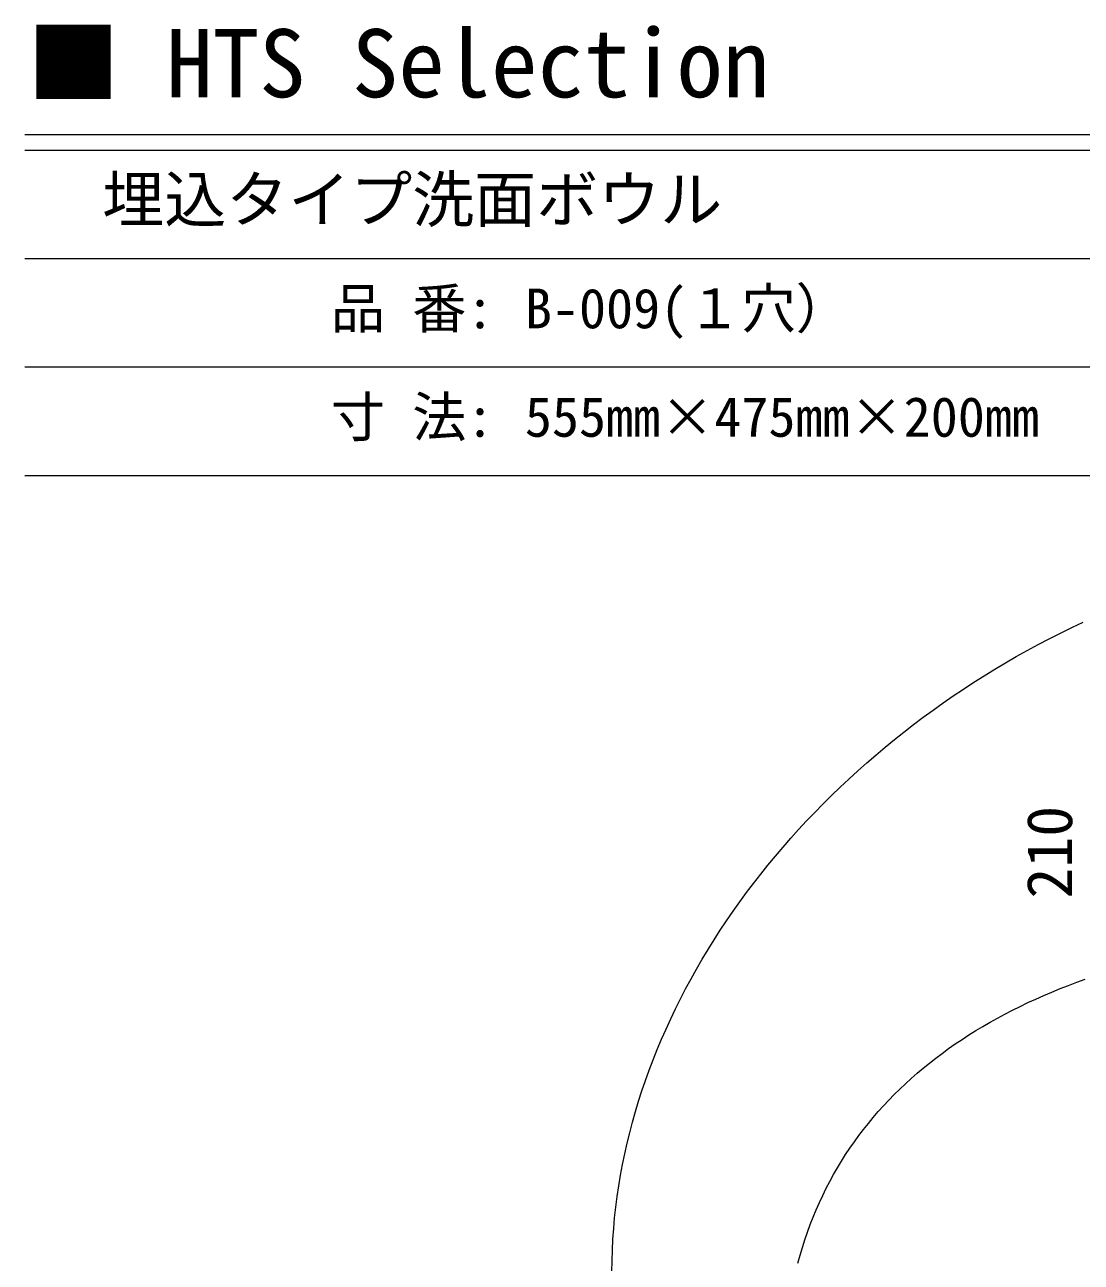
# Model space of a CAD drawing. Units: millimetres, scale not verified. Extents: x -1002 to 1010, y -687 to 676.
# Drawn here: x -1002.1 to -661.3, y 276.3 to 675.6 of the extents above; entities that cross this region are included whole.
import ezdxf
from ezdxf.enums import TextEntityAlignment as Align

# ---------------------------------------------------------------- set-up
doc = ezdxf.new("R2010")
doc.units = ezdxf.units.MM
doc.header["$LTSCALE"] = 5
doc.layers.add('F-0', color=7, linetype='Continuous', lineweight=15)
doc.styles.add('ＭＳ ゴシック', font='')
doc.styles.get('ＭＳ ゴシック').set_extended_font_data('MS Gothic')

msp = doc.modelspace()

# ---------------------------------------------------------------- linework, layer by layer
at = {"layer": 'F-0'}
for p, q in [((1002.034, 640.036), (-1002.086, 640.036)), ((1002.034, 635.036), (-1002.086, 635.036)), ((-502.086, 600.036), (-1002.086, 600.036)), ((-502.086, 565.036), (-1002.086, 565.036)), ((1002.034, 530.036), (-1002.086, 530.036))]:
    msp.add_line(p, q, dxfattribs=at)
at = {"layer": 'F-0', "lineweight": 18}
for points in [[(-764.704, 401.487), (-762.354, 404.417), (-759.956, 407.327), (-757.51, 410.207), (-755.016, 413.057), (-752.475, 415.877), (-749.887, 418.677), (-747.253, 421.437), (-744.574, 424.177), (-741.85, 426.887), (-739.082, 429.557), (-736.27, 432.197), (-733.414, 434.807), (-730.516, 437.387), (-727.575, 439.937), (-724.593, 442.447), (-721.569, 444.917), (-718.505, 447.357), (-715.401, 449.757), (-712.257, 452.127), (-709.074, 454.457), (-705.853, 456.747), (-702.593, 459.007), (-699.296, 461.217), (-695.962, 463.397), (-692.592, 465.527), (-689.186, 467.617), (-685.745, 469.677), (-682.269, 471.687), (-678.758, 473.647), (-675.214, 475.577), (-671.637, 477.457), (-668.027, 479.287), (-664.385, 481.077), (-660.712, 482.817)], [(-812.684, 273.267), (-812.649, 276.737), (-812.545, 280.207), (-812.371, 283.677), (-812.129, 287.147), (-811.82, 290.607), (-811.443, 294.057), (-810.999, 297.507), (-810.488, 300.957), (-809.912, 304.397), (-809.271, 307.827), (-808.565, 311.247), (-807.795, 314.667), (-806.962, 318.067), (-806.065, 321.467), (-805.106, 324.857), (-804.084, 328.227), (-803.001, 331.597), (-801.858, 334.947), (-800.653, 338.287), (-799.389, 341.617), (-798.066, 344.927), (-796.684, 348.227), (-795.243, 351.507), (-793.745, 354.777), (-792.189, 358.027), (-790.577, 361.257), (-788.909, 364.477), (-787.185, 367.677), (-785.406, 370.857), (-783.572, 374.017), (-781.685, 377.157), (-779.744, 380.277), (-777.75, 383.377), (-775.703, 386.447), (-773.605, 389.507), (-771.455, 392.537), (-769.255, 395.547), (-767.004, 398.527), (-764.704, 401.487)], [(-695.303, 351.007), (-693.013, 352.387), (-690.685, 353.737), (-688.322, 355.047), (-685.922, 356.337), (-683.486, 357.597), (-681.015, 358.837), (-678.509, 360.037), (-675.967, 361.207), (-673.391, 362.357), (-670.78, 363.467), (-668.135, 364.557), (-665.455, 365.617), (-662.742, 366.647), (-659.996, 367.647)], [(-752.718, 275.957), (-752.006, 278.517), (-751.248, 281.057), (-750.444, 283.547), (-749.595, 286.017), (-748.699, 288.447), (-747.759, 290.847), (-746.774, 293.217), (-745.744, 295.557), (-744.669, 297.857), (-743.55, 300.127), (-742.388, 302.367), (-741.181, 304.577), (-739.931, 306.747), (-738.638, 308.887), (-737.302, 311.007), (-735.923, 313.077), (-734.502, 315.127), (-733.039, 317.147), (-731.534, 319.127), (-729.987, 321.087), (-728.398, 323.007), (-726.769, 324.897), (-725.098, 326.757), (-723.387, 328.587), (-721.635, 330.387), (-719.844, 332.157), (-718.012, 333.887), (-716.141, 335.597), (-714.23, 337.277), (-712.28, 338.917), (-710.292, 340.537), (-708.264, 342.127), (-706.199, 343.677), (-704.095, 345.207), (-701.953, 346.697), (-699.774, 348.167), (-697.557, 349.597), (-695.303, 351.007)]]:
    msp.add_lwpolyline(points, dxfattribs=at)

# ---------------------------------------------------------------- texts
at = {"layer": 'F-0', "style": 'ＭＳ ゴシック'}
for s, height, p in [('■ HTS Selection', 21.99, (-1001.367, 645.583)), ('埋込タイプ洗面ボウル', 14.66, (-977.086, 607.536)), ('品 番:', 12.83, (-903.336, 573.786)), ('B-009(１穴）', 12.83, (-840.774, 573.786)), ('寸 法:', 12.83, (-903.336, 538.786)), ('555mm×475mm×200mm', 12.83, (-840.774, 538.786))]:
    msp.add_text(s, height=height, dxfattribs=at).set_placement(p, align=Align.BOTTOM_LEFT)
msp.add_text('210', height=14.66, rotation=90, dxfattribs=at).set_placement((-659.861, 393.615), align=Align.BOTTOM_LEFT)

doc.saveas('drawing.dxf')
